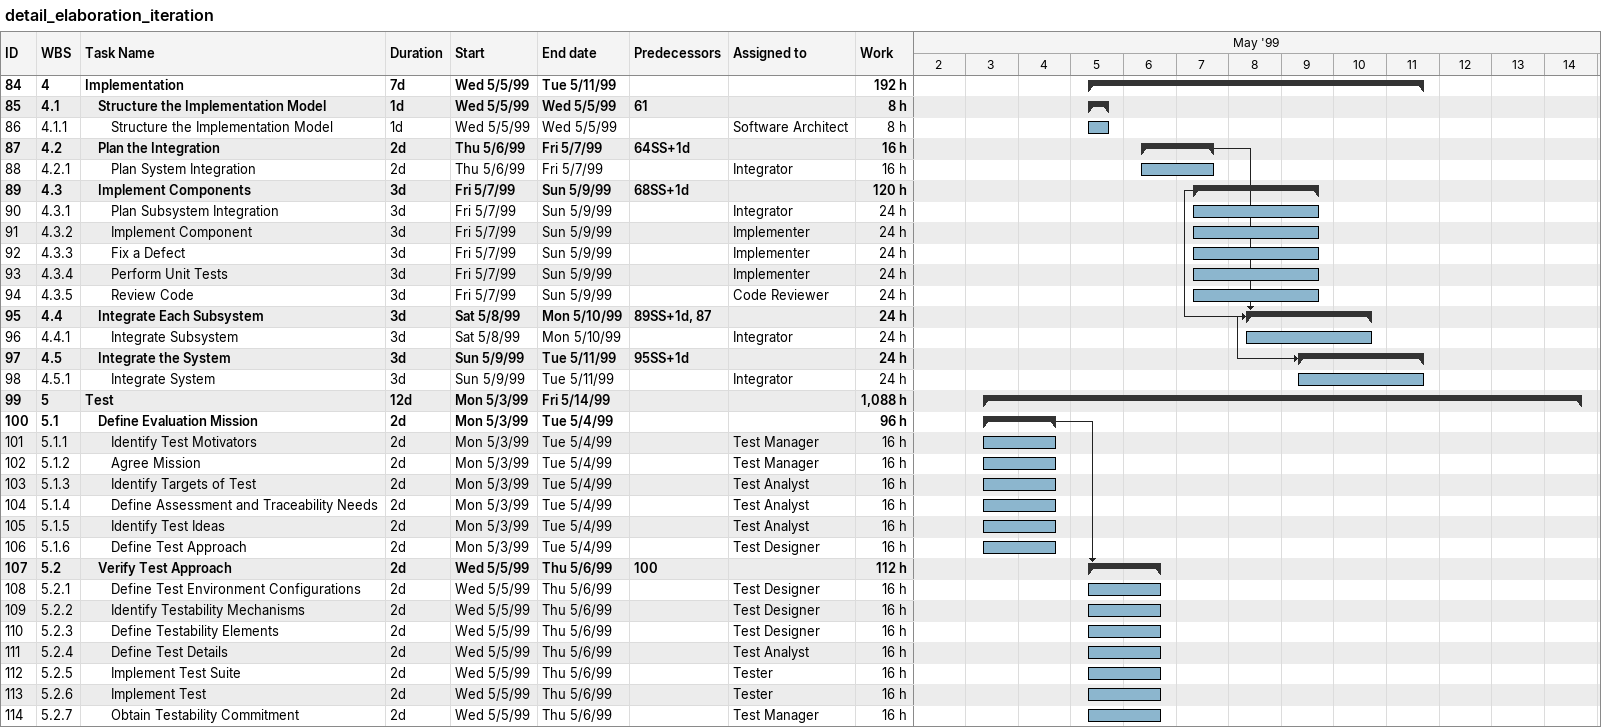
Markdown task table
detail_elaboration_iteration

| ID | WBS | Task | Duration | Start | Finish | Predecessors | Resources | Work (h) |
|---|---|---|---|---|---|---|---|---|
| 84 | 4 | **Implementation** | 7d | 1999-05-05 | 1999-05-11 |  |  | 192 |
| 85 | 4.1 | **Structure the Implementation Model** | 1d | 1999-05-05 | 1999-05-05 | 61 |  | 8 |
| 86 | 4.1.1 | Structure the Implementation Model | 1d | 1999-05-05 | 1999-05-05 |  | Software Architect | 8 |
| 87 | 4.2 | **Plan the Integration** | 2d | 1999-05-06 | 1999-05-07 | 64SS+1d |  | 16 |
| 88 | 4.2.1 | Plan System Integration | 2d | 1999-05-06 | 1999-05-07 |  | Integrator | 16 |
| 89 | 4.3 | **Implement Components** | 3d | 1999-05-07 | 1999-05-09 | 68SS+1d |  | 120 |
| 90 | 4.3.1 | Plan Subsystem Integration | 3d | 1999-05-07 | 1999-05-09 |  | Integrator | 24 |
| 91 | 4.3.2 | Implement Component | 3d | 1999-05-07 | 1999-05-09 |  | Implementer | 24 |
| 92 | 4.3.3 | Fix a Defect | 3d | 1999-05-07 | 1999-05-09 |  | Implementer | 24 |
| 93 | 4.3.4 | Perform Unit Tests | 3d | 1999-05-07 | 1999-05-09 |  | Implementer | 24 |
| 94 | 4.3.5 | Review Code | 3d | 1999-05-07 | 1999-05-09 |  | Code Reviewer | 24 |
| 95 | 4.4 | **Integrate Each Subsystem** | 3d | 1999-05-08 | 1999-05-10 | 89SS+1d, 87 |  | 24 |
| 96 | 4.4.1 | Integrate Subsystem | 3d | 1999-05-08 | 1999-05-10 |  | Integrator | 24 |
| 97 | 4.5 | **Integrate the System** | 3d | 1999-05-09 | 1999-05-11 | 95SS+1d |  | 24 |
| 98 | 4.5.1 | Integrate System | 3d | 1999-05-09 | 1999-05-11 |  | Integrator | 24 |
| 99 | 5 | **Test** | 12d | 1999-05-03 | 1999-05-14 |  |  | 1088 |
| 100 | 5.1 | **Define Evaluation Mission** | 2d | 1999-05-03 | 1999-05-04 |  |  | 96 |
| 101 | 5.1.1 | Identify Test Motivators | 2d | 1999-05-03 | 1999-05-04 |  | Test Manager | 16 |
| 102 | 5.1.2 | Agree Mission | 2d | 1999-05-03 | 1999-05-04 |  | Test Manager | 16 |
| 103 | 5.1.3 | Identify Targets of Test | 2d | 1999-05-03 | 1999-05-04 |  | Test Analyst | 16 |
| 104 | 5.1.4 | Define Assessment and Traceability Needs | 2d | 1999-05-03 | 1999-05-04 |  | Test Analyst | 16 |
| 105 | 5.1.5 | Identify Test Ideas | 2d | 1999-05-03 | 1999-05-04 |  | Test Analyst | 16 |
| 106 | 5.1.6 | Define Test Approach | 2d | 1999-05-03 | 1999-05-04 |  | Test Designer | 16 |
| 107 | 5.2 | **Verify Test Approach** | 2d | 1999-05-05 | 1999-05-06 | 100 |  | 112 |
| 108 | 5.2.1 | Define Test Environment Configurations | 2d | 1999-05-05 | 1999-05-06 |  | Test Designer | 16 |
| 109 | 5.2.2 | Identify Testability Mechanisms | 2d | 1999-05-05 | 1999-05-06 |  | Test Designer | 16 |
| 110 | 5.2.3 | Define Testability Elements | 2d | 1999-05-05 | 1999-05-06 |  | Test Designer | 16 |
| 111 | 5.2.4 | Define Test Details | 2d | 1999-05-05 | 1999-05-06 |  | Test Analyst | 16 |
| 112 | 5.2.5 | Implement Test Suite | 2d | 1999-05-05 | 1999-05-06 |  | Tester | 16 |
| 113 | 5.2.6 | Implement Test | 2d | 1999-05-05 | 1999-05-06 |  | Tester | 16 |
| 114 | 5.2.7 | Obtain Testability Commitment | 2d | 1999-05-05 | 1999-05-06 |  | Test Manager | 16 |
